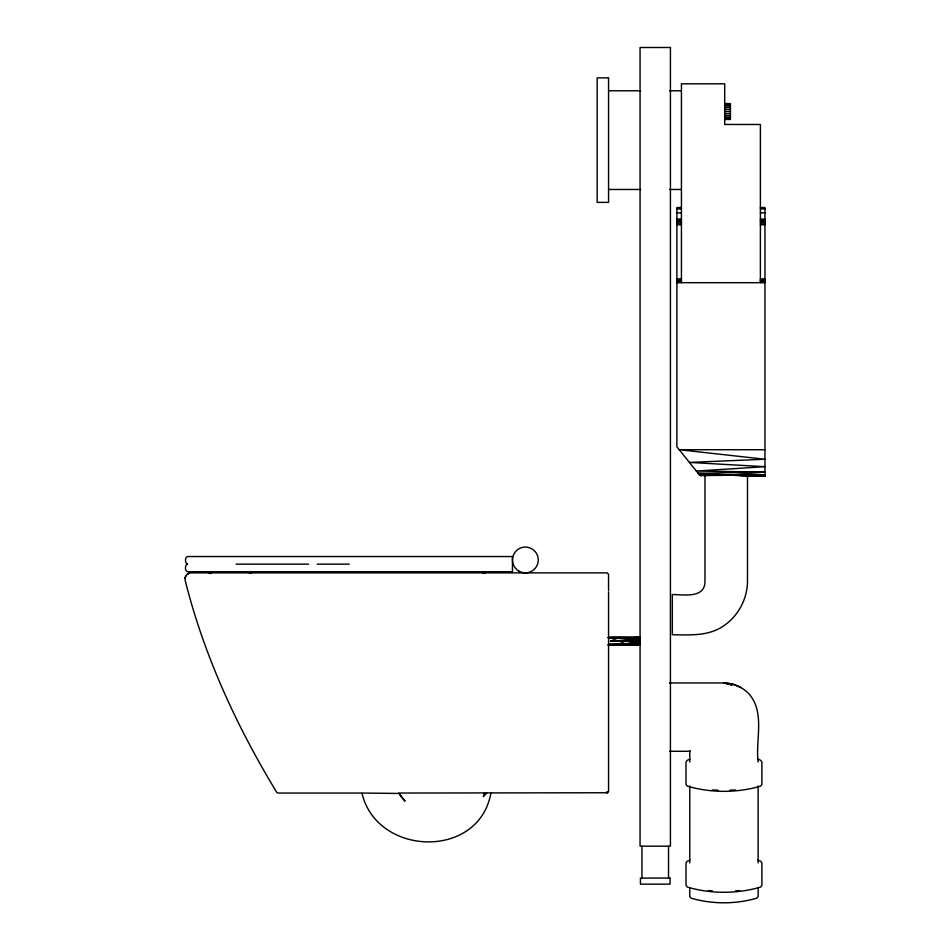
<?xml version="1.0" encoding="UTF-8"?>
<svg xmlns="http://www.w3.org/2000/svg" width="950" height="950" viewBox="0 0 950 950"><rect width="100%" height="100%" fill="white"/><g stroke="black" fill="none" stroke-linecap="round" stroke-linejoin="round"><path stroke-width="1.43" d="M689.783 761.983L689.807 750.559M361.119 793.048L278.017 793.048L276.711 792.312C236.669 726.322 203.941 655.464 185.179 580.391C184.217 576.709 187.281 572.814 191.081 572.874L607.038 572.874L608.534 574.156L608.558 590.425M484.334 793.048L483.36 796.658L486.709 793.048M490.901 793.048C479.061 859.37 377.946 856.591 362.176 794.129M185.048 578.194L185.689 576.151M610.434 638.186L611.099 637.403L640.062 637.403M618.604 638.186L619.649 637.403L640.062 637.533L627.19 637.925M186.996 574.453L188.955 573.254M483.182 573.527L485.308 572.874L483.692 573.23M640.062 642.188L625.242 641.203L618.604 644.219L608.974 644.658M640.062 641.203L610.422 641.203L617.524 638.186L640.062 637.533L608.321 637.462M689.819 759.216L687.289 760.285L685.995 761.983L685.995 784.415L687.289 786.125C710.659 793.072 737.248 793.072 760.617 786.125L761.912 784.415L761.912 761.983L760.617 760.285L758.088 759.216M689.819 860.154L687.289 861.211L685.995 862.921L685.995 885.352L687.289 887.062C710.659 894.009 737.248 894.009 760.617 887.062L761.912 885.352L761.912 862.921L760.617 861.211L758.088 860.154M616.764 637.925L640.062 637.913L608.843 637.996M187.53 564.146C184.692 564.787 184.692 571.092 187.53 571.734L512.454 571.734L512.454 556.546L187.53 556.546C184.751 557.211 184.882 562.816 187.138 564.086M614.947 644.528L608.321 644.943L640.062 645.002M681.435 207.527L676.887 207.527L676.887 446.832L700.008 475.594L727.783 475.273L764.952 472.031L696.35 471.058L764.952 466.688L689.403 462.412L764.952 459.242L679.203 449.718L764.952 449.718M735.538 789.949L729.849 790.21M735.538 890.886L739.658 890.589M610.422 641.203L640.062 640.217L608.285 637.498M607.952 644.979L637.141 644.563M622.286 637.925L640.062 637.533M701.551 475.594L699.544 475.024L707.418 475.392L699.093 474.454L720.516 475.214L698.179 473.326L764.952 472.031M740.869 475.653L764.952 475.249L746.035 475.891L698.179 473.326M640.062 643.886L608.558 644.219M619.649 645.002L640.062 644.872L616.764 644.48M734.682 475.428L764.952 475.249L727.783 475.273M630.194 644.587L640.062 644.872L611.099 645.002L610.434 644.219M249.339 572.874L251.465 572.874M607.952 637.426L619.649 637.403M608.558 90.772L640.621 90.772M669.774 90.772L681.435 90.772M724.981 103.538L730.408 103.538L730.408 119.486L724.981 119.486M724.981 103.811L730.408 103.811M724.981 104.607L730.408 104.607M724.981 105.877L730.408 105.877M724.981 107.528L730.408 107.528M724.981 109.452L730.408 109.452M724.981 111.518L730.408 111.518M724.981 113.573L730.408 113.573M724.981 115.496L730.408 115.496M724.981 117.147L730.408 117.147M724.981 118.418L730.408 118.418M724.981 119.213L730.408 119.213M608.558 189.477L640.621 189.477M669.774 189.477L681.435 189.477M760.392 207.527L764.952 207.527L764.952 476.318L746.035 475.891L764.952 476.318M676.887 208.869L681.435 208.869M760.392 208.869L764.952 208.869M676.887 212.8L681.435 212.8M760.392 212.8L764.952 212.8M676.887 219.082L681.435 219.082M760.392 219.082L764.952 219.082M676.887 220.269L681.435 220.269M760.392 220.269L764.952 220.269M676.887 221.647L681.435 221.647M760.392 221.647L764.952 221.647M676.887 223.167L681.435 223.167M760.392 223.167L764.952 223.167M676.887 224.758L681.435 224.758M760.392 224.758L764.952 224.758M676.887 278.896L681.435 278.896M760.392 278.896L764.952 278.896M676.887 279.882L681.435 279.882M760.392 279.882L764.952 279.882M676.887 280.796L681.435 280.796M760.392 280.796L764.952 280.796M676.887 281.58L681.435 281.58M760.392 281.58L764.952 281.58M676.887 282.186L681.435 282.186M760.392 282.186L764.952 282.186M676.887 282.696L764.952 282.696M236.111 564.146L308.572 564.146M317.288 564.146L349.244 564.146M669.501 682.955L723.947 682.955C732.984 683.002 741.594 686.779 748.113 692.966C765.664 711.479 755.297 739.492 758.112 761.983M669.619 751.284L690.306 751.284M361.855 793.048L399.059 793.452A34.354 34.259 -26.6 0 0 405.08 801.123L398.834 793.048L607.929 792.751L608.558 791.528L608.558 638.756M640.062 644.492L618.604 644.219L640.062 643.102L625.242 641.203M640.062 638.519L617.524 638.186L640.062 639.303M626.727 644.575L640.062 644.872M718.057 790.21L712.369 789.949M608.974 637.759L613.106 637.937M699.093 474.454L713.83 475.261M607.976 637.771L610.909 637.937M708.249 890.589L712.369 890.886M209.701 573.004L208.715 572.874L210.912 573.586M726.322 683.489L723.947 682.955L732.794 684.119L741.036 687.539M728.733 684.047L731.191 684.617M607.038 792.87L607.038 792.015L607.038 792.633M760.392 282.696L760.392 124.474L724.707 124.474L724.707 83.814L681.435 83.814L681.435 282.696M758.112 785.899L758.112 862.921M758.112 888.155L758.112 896.562L756.948 898.106C735.918 904.364 711.989 904.364 690.947 898.106L689.783 896.562L689.783 888.155M747.484 474.774L747.484 581.982C747.127 599.604 737.853 616.514 723.14 626.216C708.154 636.334 689.51 634.932 672.327 634.754L672.327 594.51C683.157 594.617 704.615 598.643 704.971 581.982L704.971 474.608M689.783 785.899L689.783 862.921M668.527 846.189L668.527 878.073M641.962 846.189L641.962 878.073M608.558 591.85L608.558 637.307M670.427 47.5L640.062 47.5L640.062 846.189L670.427 846.189L670.427 47.5M608.558 77.864L597.17 77.864L597.17 202.374L608.558 202.374L608.558 77.864M670.047 878.073L640.443 878.073L640.443 884.153L670.047 884.153L670.047 878.073M727.356 683.691L723.947 682.955L732.414 684.903L727.356 683.691M518.914 571.14A12.908 12.908 0 0 0 538.27 559.966A12.908 12.908 0 0 0 518.914 548.791A12.908 12.908 0 0 0 518.914 571.14"/></g></svg>
